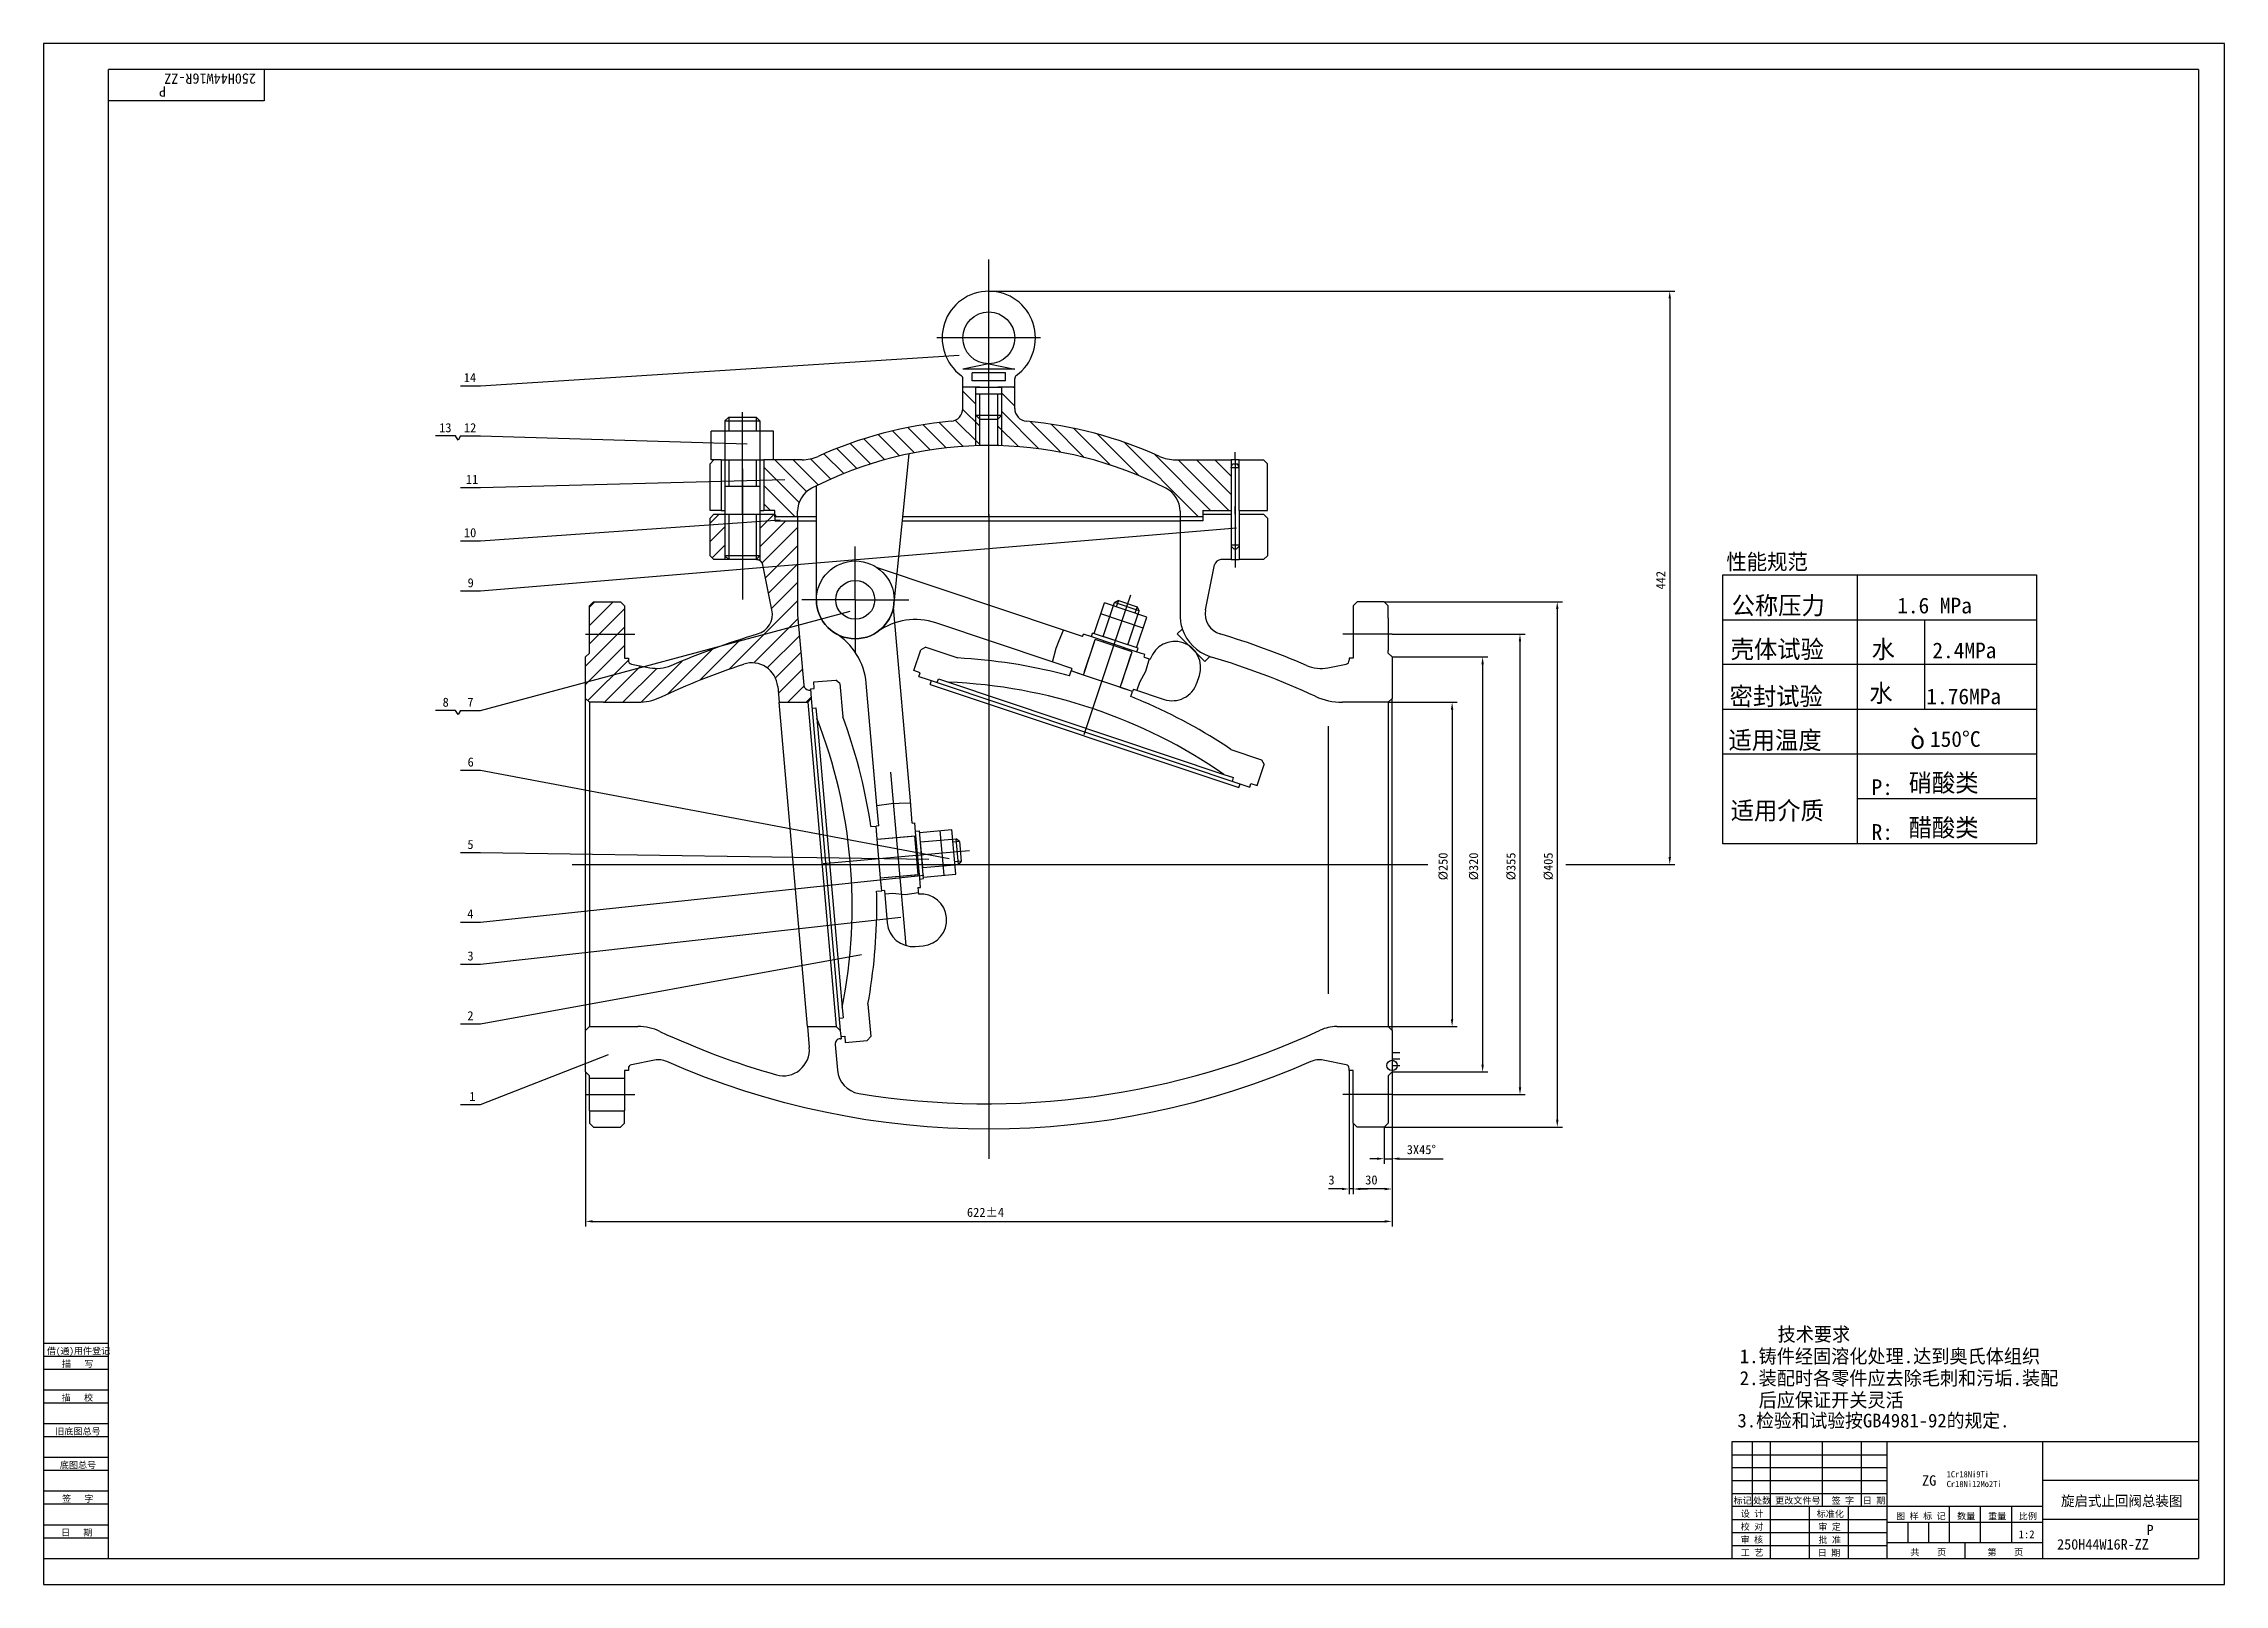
# Model space of a CAD drawing. Header units: metres. Extents: x 0 to 841, y 0 to 594.
import ezdxf

# ---------------------------------------------------------------- set-up
doc = ezdxf.new("R2010")
doc.units = ezdxf.units.M
for name, color, linetype in [('B', 3, 'Continuous'), ('C', 6, 'Continuous'), ('D', 1, 'Continuous'), ('FL', 5, 'Continuous'), ('T', 7, 'Continuous'), ('TL', 4, 'Continuous')]:
    doc.layers.add(name, color=color, linetype=linetype)

# ---------------------------------------------------------------- blocks, each defined once
blk = doc.blocks.new('TUKUN1')
at = {"layer": 'FL'}
for p, q in [((841, 594), (0, 594)), ((0, 594), (0, 0)), ((841, 0), (841, 594)), ((0, 83), (25, 83)), ((0, 75), (25, 75)), ((0, 70), (25, 70)), ((0, 62), (25, 62)), ((0, 57), (25, 57)), ((659, 30), (659, 55)), ((666, 10), (666, 55)), ((686, 30), (686, 55)), ((701, 30), (701, 55)), ((0, 49), (25, 49)), ((0, 44), (25, 44)), ((651, 50), (711, 50)), ((651, 45), (711, 45)), ((0, 36), (25, 36)), ((651, 40), (711, 40)), ((651, 35), (711, 35)), ((0, 31), (25, 31)), ((696, 10), (696, 30)), ((0, 23), (25, 23)), ((0, 18), (25, 18)), ((651, 25), (711, 25)), ((651, 20), (711, 20)), ((651, 15), (711, 15)), ((0, 0), (841, 0))]:
    blk.add_line(p, q, dxfattribs=at)
at = {"layer": 'TL'}
for p, q in [((831, 584), (25, 584)), ((25, 10), (25, 584)), ((85, 584), (85, 572)), ((831, 584), (831, 10)), ((85, 572), (25, 572)), ((0, 93), (25, 93)), ((0, 88), (25, 88)), ((831, 55), (651, 55)), ((651, 55), (651, 10)), ((711, 10), (711, 55)), ((771, 10), (771, 55)), ((831, 40), (771, 40)), ((771, 30), (651, 30)), ((681, 10), (681, 30)), ((735, 16), (735, 30)), ((747, 16), (747, 30)), ((759, 16), (759, 30)), ((711, 24), (771, 24)), ((719, 16), (719, 24)), ((727, 16), (727, 24)), ((831, 25), (771, 25)), ((0, 10), (831, 10)), ((771, 16), (711, 16)), ((741, 10), (741, 16))]:
    blk.add_line(p, q, dxfattribs=at)
at = {"layer": 'T'}
for s, p in [('借(通)用件登记', (1.26, 88.76)), ('描   写', (7.09, 83.76)), ('描   校', (6.98, 70.76)), ('旧底图总号', (4.52, 57.76)), ('底图总号', (6.25, 44.76)), ('签   字', (7.1, 31.76)), ('标记', (651.71, 31.07)), ('处数', (659.22, 31.07)), ('更改文件号', (667.75, 31.07)), ('签 字', (689.53, 31.07)), ('日 期', (701.57, 31.07)), ('设 计', (654.5, 25.99)), ('标准化', (683.77, 25.93)), ('图 样 标 记', (714.4, 25.04)), ('数量', (737.92, 25.04)), ('重量', (749.88, 25.04)), ('比例', (761.7, 25.04)), ('日   期', (6.72, 18.76)), ('校 对', (654.48, 20.99)), ('审 核', (654.41, 15.99)), ('批 准', (684.46, 15.93)), ('审 定', (684.39, 20.93)), ('工 艺', (654.52, 10.99)), ('日 期', (684.18, 10.93)), ('共    页', (719.91, 11.13)), ('第    页', (749.62, 11.13))]:
    blk.add_text(s, height=2.5, dxfattribs=at).set_placement(p)

msp = doc.modelspace()

# ---------------------------------------------------------------- linework, layer by layer
for p, q in [((354.5, 460.05), (359.5, 455.05)), ((369.5, 459.2), (374.5, 454.2)), ((374.21, 461.56), (374.5, 461.27)), ((333.23, 445.97), (341.86, 437.34)), ((339.22, 447.05), (348.11, 438.16)), ((345.42, 447.92), (354.61, 438.73)), ((351.58, 448.83), (361, 439.41)), ((354.49, 453), (361, 446.48)), ((368, 446.55), (375.93, 438.62)), ((369.5, 452.12), (383.82, 437.81)), ((380.43, 448.26), (392.22, 436.47)), ((388.52, 447.24), (401.29, 434.48)), ((305.9, 437.94), (313.66, 430.18)), ((311.05, 439.86), (318.94, 431.97)), ((316.35, 441.64), (324.39, 433.59)), ((321.8, 443.25), (330.02, 435.04)), ((327.43, 444.7), (335.83, 436.29)), ((368, 439.48), (368.48, 439)), ((397.15, 445.69), (411.25, 431.59)), ((406.45, 443.46), (422.53, 427.38)), ((416.67, 440.31), (445.42, 411.56)), ((277.75, 430.74), (291.36, 417.13)), ((282, 433.56), (294.26, 421.3)), ((289.07, 433.56), (298.75, 423.88)), ((295.78, 433.92), (303.57, 426.13)), ((300.9, 435.87), (308.54, 428.23)), ((428.24, 435.81), (449.99, 414.06)), ((437.57, 433.56), (457.07, 414.06)), ((444.64, 433.56), (458, 420.19)), ((451.71, 433.56), (458, 427.26)), ((277.75, 423.67), (289.86, 411.56)), ((257, 409.08), (260.48, 412.56)), ((276.25, 407.11), (281.69, 412.56)), ((277.75, 416.59), (280.29, 414.06)), ((282, 412.34), (282.79, 411.56)), ((257, 402.01), (262.75, 407.76)), ((276.25, 400.04), (286.26, 410.06)), ((277.1, 393.83), (290.75, 407.47)), ((438.25, 411.66), (438.35, 411.56)), ((257.81, 395.75), (262.75, 400.69)), ((278.4, 388.05), (290.75, 400.4)), ((264.19, 395.06), (264.25, 395.11)), ((279.58, 382.16), (290.75, 393.33)), ((210.5, 369.65), (219.66, 378.81)), ((210.5, 376.72), (212.59, 378.81)), ((264.44, 352.88), (290.75, 379.19)), ((280.76, 376.27), (290.75, 386.26)), ((210.5, 362.58), (224, 376.08)), ((273.89, 355.26), (290.89, 372.25)), ((209, 354.01), (224, 369.01)), ((209, 346.94), (224, 361.94)), ((253.1, 348.61), (268.92, 364.43)), ((279.05, 353.34), (291.45, 365.75)), ((209.85, 340.71), (225.5, 356.36)), ((216.26, 340.06), (230.3, 354.1)), ((230.44, 340.09), (246.55, 356.2)), ((240.78, 343.36), (258.12, 360.7)), ((282.22, 349.45), (292.02, 359.25)), ((223.34, 340.06), (236.42, 353.14)), ((283.32, 343.48), (292.59, 352.75)), ((286.97, 340.06), (293.19, 346.27)), ((294.05, 340.06), (296, 342.01))]:
    msp.add_line(p, q)
at = {"layer": 'B'}
for p, q in [((392.53, 368.14), (321.52, 391.9)), ((408.57, 365.41), (412.95, 378.5)), ((414.47, 379.26), (412.95, 378.5)), ((422.43, 375.33), (412.95, 378.5)), ((414.47, 379.26), (413.68, 376.89)), ((414.47, 379.26), (421.68, 376.84)), ((417.72, 376.99), (419.22, 381.47)), ((388.92, 355.64), (344.08, 370.65)), ((401.22, 327.68), (417.72, 376.99)), ((405.11, 366.57), (409.08, 378.42)), ((424.06, 368.67), (407.65, 374.16)), ((425.48, 372.93), (409.08, 378.42)), ((418.06, 362.24), (422.43, 375.33)), ((421.68, 376.84), (420.88, 374.47)), ((421.52, 361.08), (425.48, 372.93)), ((421.68, 376.84), (422.43, 375.33)), ((400.67, 365.42), (392.53, 368.14)), ((400.67, 365.42), (400.98, 366.37)), ((400.97, 350.56), (405.57, 364.31)), ((404.3, 365.26), (400.98, 366.37)), ((401.44, 351.98), (405.25, 363.36)), ((404.07, 365.34), (404.54, 366.76)), ((421.37, 359.55), (404.3, 365.26)), ((422.09, 360.89), (404.54, 366.76)), ((419.79, 359.55), (405.57, 364.31)), ((418.06, 362.24), (408.57, 365.41)), ((408.95, 363.7), (408.79, 363.23)), ((335.64, 352.27), (338.33, 360.32)), ((340.23, 361.26), (338.33, 360.32)), ((340.23, 361.26), (352.5, 357.16)), ((396.54, 353.09), (388.92, 355.64)), ((415.19, 345.8), (419.79, 359.55)), ((415.67, 347.22), (419.47, 358.6)), ((416.73, 361.1), (416.57, 360.63)), ((424.69, 358.44), (421.37, 359.55)), ((421.61, 359.47), (422.09, 360.89)), ((424.38, 357.49), (424.69, 358.44)), ((424.38, 357.49), (426.75, 356.7)), ((338.01, 351.47), (335.64, 352.27)), ((337.53, 350.04), (338.01, 351.47)), ((337.53, 350.04), (341.09, 348.85)), ((341.09, 348.85), (465.13, 307.35)), ((341.91, 346.99), (342.39, 348.42)), ((341.91, 346.99), (460.91, 307.18)), ((344.64, 347.66), (345.11, 349.09)), ((345.11, 349.09), (348.91, 347.82)), ((348.91, 347.82), (455.12, 312.28)), ((395.59, 350.25), (396.22, 352.14)), ((396.54, 353.09), (396.22, 352.14)), ((400.97, 350.56), (396.22, 352.14)), ((399.54, 351.03), (396.22, 352.14)), ((416.61, 345.32), (399.54, 351.03)), ((419.93, 344.21), (415.19, 345.8)), ((419.93, 344.21), (416.61, 345.32)), ((420.25, 345.16), (419.93, 344.21)), ((420.25, 345.16), (432.1, 341.19)), ((444.76, 347.5), (445.71, 350.35)), ((419.3, 342.32), (419.93, 344.21)), ((457.87, 321.9), (469.73, 317.94)), ((455.12, 312.28), (458.91, 311.01)), ((467.97, 307.98), (470.67, 316.04)), ((469.73, 317.94), (470.67, 316.04)), ((458.44, 309.59), (458.91, 311.01)), ((460.91, 307.18), (461.38, 308.6)), ((465.13, 307.35), (465.6, 308.77)), ((465.6, 308.77), (467.97, 307.98))]:
    msp.add_line(p, q, dxfattribs=at)
for points in [[(389.06, 355.6), (390.47, 360.93), (391.58, 363.85), (393.29, 367.89)], [(426.3, 356.85), (424.9, 351.89), (422.62, 347.7), (421.64, 344.7)]]:
    msp.add_lwpolyline(points, dxfattribs=at)
for centre, radius, start, end in [((336.15, 346.94), 25, 71.5, 125.36), ((436.23, 353.52), 10, 341.5, 161.5), ((455.25, 373.79), 17, 198.6, 250.96), ((341.09, 147.97), 209.5, 75.47, 86.88), ((341.09, 147.97), 200, 55.24, 87.76), ((341.09, 147.97), 209.5, 74.92, 75.47), ((435.28, 350.68), 10, 251.5, 341.5), ((341.09, 147.97), 209.5, 66.64, 68.08), ((341.09, 147.97), 209.5, 56.12, 66.64)]:
    msp.add_arc(centre, radius, start, end, dxfattribs=at)
at = {"layer": 'C'}
for p, q in [((364.5, 412.56), (364.5, 510.8)), ((384.5, 480.56), (344.5, 480.56)), ((364.5, 411.56), (364.5, 464.06)), ((269.5, 430.06), (269.5, 451.9)), ((269.5, 414.06), (269.5, 437.43)), ((269.5, 430.06), (269.5, 379.67)), ((459.5, 433.56), (459.5, 436.56)), ((459.5, 433.56), (459.5, 393.54)), ((459.5, 433.56), (459.5, 412.6)), ((269.5, 412.56), (269.5, 415.56)), ((269.5, 414.06), (269.5, 411.06)), ((269.5, 412.56), (269.5, 395.06)), ((364.5, 412.56), (364.5, 277.56)), ((459.5, 412.56), (459.5, 415.56)), ((459.5, 412.56), (459.5, 395.06)), ((364.5, 411.56), (364.5, 410.06)), ((313, 379.56), (313, 400.16)), ((269.5, 395.06), (269.5, 392.06)), ((459.5, 395.06), (459.5, 392.06)), ((313, 379.56), (292.39, 379.56)), ((313, 379.56), (333.61, 379.56)), ((313, 379.56), (313, 358.95)), ((209, 366.31), (227.99, 366.31)), ((520, 366.31), (501.01, 366.31)), ((332.6, 246.27), (326.76, 313.08)), ((203.84, 277.56), (524.26, 277.56)), ((300.6, 277.97), (352.4, 282.5)), ((352.4, 282.5), (357.11, 282.91)), ((364.5, 277.56), (364.5, 164.04)), ((520, 205.06), (523, 205.06)), ((520, 202.56), (523, 202.56)), ((520, 200.06), (523, 200.06)), ((209, 188.81), (227.99, 188.81)), ((520, 188.81), (501.01, 188.81))]:
    msp.add_line(p, q, dxfattribs=at)
at = {"layer": 'D'}
for p, q in [((364.5, 498.56), (629.11, 498.56)), ((627.11, 495.76), (627.11, 280.36)), ((168.44, 462.09), (353.02, 473.91)), ((160.74, 462.09), (168.44, 462.09)), ((158.89, 442.78), (151.19, 442.78)), ((159.82, 441.18), (158.89, 442.78)), ((160.74, 442.78), (159.82, 441.18)), ((160.74, 442.78), (168.44, 442.78)), ((168.44, 442.78), (271.35, 439.68)), ((160.74, 422.86), (168.44, 422.86)), ((168.44, 422.86), (285.9, 425.98)), ((168.44, 402.32), (283.99, 410.4)), ((168.44, 383.01), (460.07, 407.3)), ((160.74, 402.32), (168.44, 402.32)), ((160.74, 383.01), (168.44, 383.01)), ((517, 378.81), (585.73, 378.81)), ((168.44, 336.95), (311.02, 375.2)), ((583.73, 376.01), (583.73, 179.11)), ((647.62, 371.92), (768.58, 371.92)), ((725.38, 371.92), (725.38, 337.36)), ((520, 366.31), (571.35, 366.31)), ((569.35, 363.51), (569.35, 191.61)), ((520, 357.56), (556.94, 357.56)), ((554.94, 354.76), (554.94, 200.36)), ((768.58, 354.64), (647.62, 354.64)), ((158.89, 336.95), (151.19, 336.95)), ((159.82, 335.35), (158.89, 336.95)), ((160.74, 336.95), (159.82, 335.35)), ((160.74, 336.95), (168.44, 336.95)), ((518.5, 340.06), (545.17, 340.06)), ((543.17, 337.26), (543.17, 217.86)), ((647.62, 337.36), (768.58, 337.36)), ((768.58, 320.08), (647.62, 320.08)), ((160.74, 313.89), (168.44, 313.89)), ((168.44, 313.89), (349.22, 279.88)), ((768.58, 302.8), (699.46, 302.8)), ((160.74, 282.11), (168.44, 282.11)), ((168.44, 282.11), (341.39, 279.62)), ((524.26, 277.56), (533.87, 277.56)), ((587.02, 277.56), (629.11, 277.56)), ((168.44, 255.33), (339.49, 273.41)), ((160.74, 255.33), (168.44, 255.33)), ((168.44, 239.14), (330.63, 257.2)), ((160.74, 239.14), (168.44, 239.14)), ((168.44, 216.1), (315.41, 242.88)), ((160.74, 216.1), (168.44, 216.1)), ((518.5, 215.06), (545.17, 215.06)), ((168.44, 184.96), (217.86, 204.26)), ((209, 197.56), (209, 137.94)), ((503.5, 198.06), (503.5, 150.43)), ((520, 197.56), (556.94, 197.56)), ((520, 197.56), (520, 162.11)), ((520, 188.81), (571.35, 188.81)), ((160.74, 184.96), (168.44, 184.96)), ((505, 177.81), (505, 150.43)), ((505, 177.81), (505, 150.43)), ((517, 176.31), (585.73, 176.31)), ((517, 176.31), (517, 162.11)), ((514.2, 164.11), (511.4, 164.11)), ((517, 164.11), (520, 164.11)), ((520, 162.11), (520, 150.43)), ((522.8, 164.11), (525.6, 164.11)), ((525.6, 164.11), (539.69, 164.11)), ((497.9, 152.43), (495.48, 152.43)), ((500.7, 152.43), (497.9, 152.43)), ((505, 152.43), (503.5, 152.43)), ((517.2, 152.43), (507.8, 152.43)), ((507.8, 152.43), (510.6, 152.43)), ((520, 150.43), (520, 137.94)), ((211.8, 139.94), (517.2, 139.94))]:
    msp.add_line(p, q, dxfattribs=at)
for points in [[(768.58, 389.2), (768.58, 285.52), (647.62, 285.52), (647.62, 389.2)], [(647.62, 389.2), (768.58, 389.2)], [(699.46, 285.52), (699.46, 389.2)]]:
    msp.add_lwpolyline(points, dxfattribs=at)
for points in [[(626.64, 495.76), (627.58, 495.76), (627.11, 498.56)], [(583.27, 376.01), (584.2, 376.01), (583.73, 378.81)], [(568.88, 363.51), (569.82, 363.51), (569.35, 366.31)], [(554.47, 354.76), (555.4, 354.76), (554.94, 357.56)], [(542.71, 337.26), (543.64, 337.26), (543.17, 340.06)], [(626.64, 280.36), (627.58, 280.36), (627.11, 277.56)], [(542.71, 217.86), (543.64, 217.86), (543.17, 215.06)], [(554.47, 200.36), (555.4, 200.36), (554.94, 197.56)], [(568.88, 191.61), (569.82, 191.61), (569.35, 188.81)], [(583.27, 179.11), (584.2, 179.11), (583.73, 176.31)], [(514.2, 164.58), (514.2, 163.64), (517, 164.11)], [(522.8, 164.58), (522.8, 163.64), (520, 164.11)], [(500.7, 152.9), (500.7, 151.97), (503.5, 152.43)], [(507.8, 152.9), (507.8, 151.97), (505, 152.43)], [(507.8, 152.9), (507.8, 151.97), (505, 152.43)], [(517.2, 152.9), (517.2, 151.97), (520, 152.43)], [(211.8, 140.41), (211.8, 139.48), (209, 139.94)], [(517.2, 140.41), (517.2, 139.48), (520, 139.94)]]:
    msp.add_solid(points, dxfattribs=at)
at = {"layer": 'FL'}
for p, q in [((361, 449.22), (361, 459.04)), ((368, 449.22), (368, 459.04)), ((264.25, 450.03), (264.25, 444.56)), ((274.75, 450.03), (274.75, 444.56)), ((359.5, 438.97), (359.5, 450.72)), ((369.5, 438.97), (369.5, 450.72)), ((264.25, 433.56), (264.25, 423.38)), ((274.75, 433.56), (274.75, 423.38)), ((264.25, 412.56), (264.25, 395.06)), ((274.75, 412.56), (274.75, 395.06)), ((353.19, 286.38), (350.69, 286.17)), ((353.85, 278.81), (351.36, 278.59))]:
    msp.add_line(p, q, dxfattribs=at)
for points in [[(321.36, 300.25), (326.81, 301.09), (329.93, 301.23), (334.32, 301.27)], [(337.35, 266.6), (332.25, 265.9), (327.5, 266.33), (324.35, 266.03)]]:
    msp.add_lwpolyline(points, dxfattribs=at)
msp.add_circle((520, 200.06), 2, dxfattribs=at)
at = {"layer": 'TL'}
for p, q in [((364.5, 470.56), (354.5, 468.56)), ((374.5, 468.56), (354.5, 468.56)), ((354.5, 461.56), (354.5, 464.81)), ((370.9, 467.06), (358.1, 467.06)), ((358.1, 464.06), (358.1, 467.06)), ((370.9, 464.06), (358.1, 464.06)), ((364.5, 470.56), (374.5, 468.56)), ((370.9, 464.06), (370.9, 467.06)), ((374.5, 461.56), (374.5, 464.81)), ((354.5, 453.37), (354.5, 461.56)), ((359.5, 461.56), (354.5, 461.56)), ((354.5, 453.37), (354.5, 461.56)), ((361, 461.56), (354.5, 461.56)), ((359.5, 461.56), (369.5, 461.56)), ((359.5, 450.72), (359.5, 461.56)), ((359.5, 459.04), (369.5, 459.04)), ((361, 461.56), (368, 461.56)), ((374.5, 461.56), (368, 461.56)), ((374.5, 461.56), (369.5, 461.56)), ((369.5, 450.72), (369.5, 461.56)), ((374.5, 453.37), (374.5, 461.56)), ((374.5, 453.37), (374.5, 461.56)), ((262.75, 448.53), (264.25, 450.03)), ((262.75, 448.53), (262.75, 412.56)), ((262.75, 448.53), (276.25, 448.53)), ((264.25, 450.03), (274.75, 450.03)), ((274.75, 450.03), (276.25, 448.53)), ((276.25, 448.53), (276.25, 412.56)), ((359.5, 450.72), (369.5, 450.72)), ((361, 449.22), (359.5, 450.72)), ((361, 449.22), (368, 449.22)), ((361, 439.02), (361, 449.22)), ((368, 449.22), (369.5, 450.72)), ((368, 439.02), (368, 449.22)), ((281.5, 444.56), (257.5, 444.56)), ((257.5, 433.56), (257.5, 444.56)), ((281.5, 433.56), (281.5, 444.56)), ((257, 432.06), (258.5, 433.56)), ((257, 414.06), (257, 432.06)), ((261.25, 433.56), (257.5, 433.56)), ((261.25, 433.56), (261.25, 414.06)), ((261.25, 433.56), (277.75, 433.56)), ((261.25, 433.56), (261.25, 414.06)), ((261.25, 433.56), (277.75, 433.56)), ((277.75, 433.56), (277.75, 414.06)), ((292.5, 433.56), (277.75, 433.56)), ((277.75, 433.56), (277.75, 414.06)), ((333.63, 435.85), (328, 379.56)), ((436.51, 433.56), (458, 433.56)), ((461, 433.56), (458, 433.56)), ((458, 433.56), (458, 414.06)), ((461, 433.56), (458, 433.56)), ((458, 433.56), (458, 414.06)), ((458, 430.56), (458.53, 432.06)), ((458, 430.56), (461, 430.56)), ((458.53, 432.06), (460.47, 432.06)), ((461, 430.56), (460.47, 432.06)), ((461, 414.06), (461, 433.56)), ((461, 433.56), (470.5, 433.56)), ((461, 414.06), (461, 433.56)), ((472, 432.06), (470.5, 433.56)), ((472, 414.06), (472, 432.06)), ((262.75, 423.38), (276.25, 423.38)), ((298, 410.06), (298, 423.51)), ((261.25, 414.06), (257, 414.06)), ((261.25, 414.06), (262.75, 414.06)), ((261.25, 414.06), (262.75, 414.06)), ((262.75, 412.56), (262.75, 395.06)), ((262.75, 412.56), (276.25, 412.56)), ((264.25, 412.56), (274.75, 412.56)), ((276.25, 414.06), (277.75, 414.06)), ((276.25, 414.06), (277.75, 414.06)), ((276.25, 412.56), (276.25, 394.69)), ((282, 414.06), (277.75, 414.06)), ((282, 411.56), (282, 414.06)), ((290.75, 411.56), (290.75, 413.7)), ((438.25, 413.7), (438.25, 411.56)), ((447, 414.06), (447, 411.56)), ((447, 414.06), (458, 414.06)), ((447, 412.56), (458, 412.56)), ((447, 412.56), (447, 410.06)), ((458, 414.06), (458, 412.56)), ((458, 412.56), (458, 395.06)), ((458, 412.56), (458, 395.06)), ((461, 414.06), (461, 412.56)), ((461, 414.06), (472, 414.06)), ((461, 412.56), (461, 395.06)), ((461, 412.56), (470.5, 412.56)), ((461, 412.56), (461, 395.06)), ((470.5, 412.56), (472, 411.06)), ((290.75, 411.56), (282, 411.56)), ((290.75, 411.56), (290.75, 410.06)), ((298, 411.56), (290.75, 411.56)), ((290.75, 410.06), (298, 410.06)), ((298, 379.56), (298, 410.06)), ((331.05, 410.06), (438.25, 410.06)), ((438.25, 411.56), (331.2, 411.56)), ((438.25, 411.56), (438.25, 410.06)), ((447, 411.56), (438.25, 411.56)), ((438.25, 410.06), (438.25, 373.79)), ((447, 410.06), (438.25, 410.06)), ((472, 411.06), (472, 396.56)), ((276.25, 396.56), (262.75, 396.56)), ((264.25, 395.06), (262.75, 396.56)), ((274.75, 395.06), (276.25, 396.56)), ((458, 400.77), (461, 400.77)), ((459, 399.27), (458, 400.27)), ((459, 399.27), (460, 399.27)), ((460, 399.27), (461, 400.27)), ((472, 396.56), (470.5, 395.06)), ((274.75, 395.06), (274.95, 395.06)), ((448.12, 375.67), (451.6, 393.05)), ((458, 395.06), (454.05, 395.06)), ((458, 395.06), (461, 395.06)), ((458, 395.06), (461, 395.06)), ((470.5, 395.06), (461, 395.06)), ((506.5, 378.81), (505, 377.31)), ((517, 378.81), (506.5, 378.81)), ((518.5, 377.31), (517, 378.81)), ((290.75, 373.79), (293.13, 346.63)), ((334.25, 302.07), (327.72, 376.67)), ((505, 377.31), (505, 372.56)), ((505, 372.56), (505, 360.06)), ((518.5, 372.56), (518.5, 377.31)), ((518.5, 372.56), (518.5, 360.06)), ((437.2, 366.43), (439.14, 368.37)), ((442.5, 361.12), (437.2, 366.43)), ((442.5, 361.12), (447.8, 355.82)), ((447.8, 355.82), (449.7, 357.72)), ((495.28, 353.41), (502.29, 354.82)), ((505, 357.06), (503.5, 357.06)), ((503.5, 357.06), (503.5, 356.29)), ((505, 360.06), (505, 357.06)), ((518.5, 359.06), (518.5, 360.06)), ((520, 357.56), (518.5, 359.06)), ((520, 357.56), (520, 341.56)), ((283.09, 346.16), (283.62, 340.06)), ((295.71, 345.29), (297.22, 345.42)), ((295.71, 345.29), (296.04, 341.55)), ((297, 347.91), (305.46, 348.65)), ((297.22, 345.42), (297, 347.91)), ((307.08, 347.29), (305.46, 348.65)), ((307.08, 347.29), (308.21, 334.4)), ((321.34, 300.4), (317.22, 347.5)), ((209, 213.56), (209, 341.56)), ((210.5, 340.06), (210.5, 215.06)), ((215.86, 340.06), (229.22, 340.06)), ((294.56, 215.06), (283.62, 340.06)), ((283.62, 340.06), (294.67, 340.06)), ((296.04, 341.55), (294.67, 340.06)), ((294.67, 340.06), (305.6, 215.06)), ((295.12, 344.8), (295.76, 344.8)), ((296.04, 341.55), (307.24, 213.56)), ((296.37, 337.83), (297.86, 337.96)), ((297.86, 337.96), (298.21, 333.97)), ((518.5, 340.06), (500.88, 340.06)), ((518.5, 340.06), (520, 341.56)), ((518.5, 340.06), (518.5, 215.06)), ((520, 213.56), (520, 341.56)), ((298.21, 333.97), (307.97, 222.4)), ((495.39, 330.9), (495.39, 227.72)), ((322.04, 292.39), (321.34, 300.4)), ((334.99, 293.52), (334.25, 302.07)), ((319.06, 292.13), (321.05, 292.3)), ((322.04, 292.39), (321.05, 292.3)), ((321.35, 288.82), (321.05, 292.3)), ((321.48, 287.32), (321.05, 292.3)), ((322.92, 270.89), (321.35, 288.82)), ((321.48, 287.32), (335.93, 288.59)), ((322.98, 287.45), (334.93, 288.5)), ((334.99, 293.52), (335.99, 293.61)), ((337.24, 273.64), (335.93, 288.59)), ((336.3, 290.13), (335.99, 293.61)), ((336.27, 290.37), (337.77, 290.51)), ((337.86, 272.19), (336.3, 290.13)), ((339.38, 272.08), (337.77, 290.51)), ((337.82, 289.91), (350.27, 291)), ((338.14, 286.27), (351.89, 287.47)), ((339.01, 276.31), (338.14, 286.27)), ((347.3, 273.37), (345.79, 290.6)), ((351.78, 273.76), (350.27, 291)), ((352.76, 277.51), (351.89, 287.47)), ((353.19, 286.38), (351.89, 287.47)), ((353.19, 286.38), (353.85, 278.81)), ((336.72, 285.24), (336.22, 285.2)), ((353.85, 278.81), (352.76, 277.51)), ((322.79, 272.38), (337.24, 273.64)), ((323.23, 267.4), (322.79, 272.38)), ((323.23, 267.4), (322.92, 270.89)), ((324.28, 272.51), (336.24, 273.56)), ((337.44, 277.08), (336.94, 277.03)), ((338.17, 268.71), (337.86, 272.19)), ((337.89, 271.94), (339.38, 272.08)), ((339.01, 276.31), (352.76, 277.51)), ((339.33, 272.67), (351.78, 273.76)), ((321.24, 267.23), (323.23, 267.4)), ((324.22, 267.49), (323.23, 267.4)), ((324.22, 267.49), (325.31, 255.03)), ((337.17, 268.62), (338.17, 268.71)), ((337.17, 268.62), (337.39, 266.13)), ((336.15, 245.94), (339.13, 246.21)), ((307.97, 222.4), (308.32, 218.41)), ((317.89, 223.71), (318.98, 211.26)), ((215.86, 215.06), (229.22, 215.06)), ((294.56, 215.06), (295.27, 206.95)), ((294.56, 215.06), (305.61, 215.06)), ((307.24, 213.56), (305.61, 215.06)), ((306.83, 218.28), (308.32, 218.41)), ((307.24, 213.56), (307.52, 210.31)), ((307.24, 210.31), (307.52, 210.31)), ((307.44, 211.25), (308.93, 211.38)), ((308.93, 211.38), (309.15, 208.89)), ((318.98, 211.26), (317.62, 209.63)), ((305.24, 208.14), (306.11, 198.26)), ((309.15, 208.89), (317.62, 209.63)), ((210.5, 182.56), (210.5, 195.06)), ((224, 195.06), (224, 182.56)), ((210.5, 182.56), (224, 182.56)), ((210.5, 182.56), (210.5, 177.81)), ((212, 176.31), (210.5, 177.81)), ((222.5, 176.31), (224, 177.81)), ((224, 177.81), (224, 182.56)), ((212, 176.31), (222.5, 176.31))]:
    msp.add_line(p, q, dxfattribs=at)
for points in [[(368, 439.02, 0.01), (361, 439.02, 0.01)], [(274.75, 412.56), (282, 412.56), (282, 410.06), (290.75, 410.06), (290.75, 373.79, -0.33)], [(215.86, 340.06), (210.5, 340.06), (209, 341.56), (209, 357.56), (210.5, 359.06), (210.5, 360.06), (210.5, 372.56), (210.5, 377.31), (212, 378.81), (222.5, 378.81), (224, 377.31), (224, 372.56), (224, 360.06), (224, 357.06), (225.5, 357.06), (225.5, 356.29, 0.36), (226.71, 354.82), (233.72, 353.41, 0.15), (242.01, 354.28, -0.03), (275.34, 366.44, 0.39), (280.88, 375.67), (277.4, 393.05, 0.36), (274.95, 395.06)], [(276.25, 394.69, 0.14), (274.95, 395.06), (262.75, 395.06)], [(237.68, 341.93, -0.03), (269.98, 354.78, -0.02)], [(498.66, 215.06), (518.5, 215.06), (520, 213.56), (520, 197.56), (518.5, 196.06), (518.5, 177.81), (517, 176.31), (506.5, 176.31), (505, 177.81), (505, 198.06), (503.5, 198.06), (503.5, 198.83, 0.36), (502.29, 200.3), (493.44, 202.07, 0.15), (488.66, 201.55, -0.21), (240.34, 201.55, 0.15), (235.56, 202.07), (226.71, 200.3, 0.36), (225.5, 198.83), (225.5, 198.06), (224, 198.06), (224, 195.06), (210.5, 195.06), (210.5, 196.06), (209, 197.56), (209, 213.56), (210.5, 215.06), (229.22, 215.06, -0.11)], [(237.68, 213.18, 0.04), (282.58, 196.46, 0.02)], [(314.4, 189.27, 0.15), (492.28, 213.63, 0.46)]]:
    msp.add_lwpolyline(points, format="xyb", dxfattribs=at)
for points in [[(264.25, 395.06), (258.5, 395.06), (257, 396.56), (257, 411.06), (258.5, 412.56), (264.25, 412.56)], [(274.75, 395.06), (264.25, 395.06)]]:
    msp.add_lwpolyline(points, dxfattribs=at)
for centre, radius in [((364.5, 480.56), 10), ((313, 379.56), 15), ((313, 379.56), 7.5), ((313, 379.56), 7.5)]:
    msp.add_circle(centre, radius, dxfattribs=at)
for centre, radius, start, end in [((364.5, 480.56), 18, 306.14, 233.86), ((353, 464.81), 1.5, 0, 53.86), ((376, 464.81), 1.5, 126.14, 180), ((364.5, 289.06), 160, 95.22, 114.3), ((349.5, 453.37), 5, 275.22, 0), ((349.5, 453.37), 5, 275.22, 0), ((379.5, 453.37), 5, 180, 264.78), ((379.5, 453.37), 5, 180, 264.78), ((364.5, 289.06), 160, 65.7, 84.78), ((364.5, 289.06), 150, 91.34, 117.09), ((364.5, 289.06), 150, 62.91, 88.66), ((292.5, 448.56), 15, 270, 294.3), ((436.51, 448.56), 15, 245.7, 270), ((300.75, 413.7), 10, 117.09, 180), ((428.25, 413.7), 10, 0, 62.91), ((454.05, 392.56), 2.5, 90, 168.69), ((313, 379.56), 15, 180, 0), ((455.25, 373.79), 17, 180, 198.6), ((455.97, 374.1), 8, 168.69, 253.26), ((292.32, 345.32), 25, 5, 58.86), ((364.5, 70.06), 309.5, 66.69, 73.26), ((273.13, 345.29), 10, 5, 108.37), ((455.25, 373.79), 17, 250.96, 253.36), ((364.5, 70.06), 300, 65.19, 73.36), ((492.54, 367.14), 14, 246.69, 281.31), ((502, 356.29), 1.5, 281.31, 0), ((295.12, 346.8), 2, 185, 270), ((229.22, 360.06), 20, 270, 295.01), ((500.88, 365.06), 25, 245.19, 270), ((111.82, 261.45), 200, 348.74, 21.26), ((111.82, 261.45), 209.5, 8.97, 20.38), ((111.82, 261.45), 209.5, 8.42, 8.97), ((111.82, 261.45), 209.5, 349.62, 0.14), ((111.82, 261.45), 209.5, 0.14, 1.58), ((338.26, 256.17), 10, 275, 95), ((335.27, 255.91), 10, 185, 275), ((229.22, 195.06), 20, 64.99, 90), ((307.24, 208.31), 2, 90, 185), ((498.66, 200.06), 15, 90, 115.21), ((285.31, 206.08), 10, 254.15, 5), ((316.07, 199.13), 10, 185, 260.39)]:
    msp.add_arc(centre, radius, start, end, dxfattribs=at)

# ---------------------------------------------------------------- block references
at = {"layer": 'D'}
msp.add_blockref('TUKUN1', (0, 0), dxfattribs=at)

# ---------------------------------------------------------------- texts
for s, height, rotation, p in [('250H44W16R-ZZ', 4, 180, (81.89, 582.47)), ('P', 4, 180, (47.22, 577.54)), ('442', 3.5, 90, (625.36, 383.56)), ('%%C250', 3.5, 90, (541.42, 271.47)), ('%%C320', 3.5, 90, (553.19, 271.47)), ('%%C355', 3.5, 90, (567.6, 271.47)), ('%%C405', 3.5, 90, (581.98, 271.47))]:
    msp.add_text(s, height=height, rotation=rotation, dxfattribs=at).set_placement(p)
for s, height, p in [('14', 3.5, (162.01, 463.49)), ('13', 3.5, (152.54, 444.18)), ('12', 3.5, (162.09, 444.18)), ('11', 3.5, (162.84, 424.26)), ('10', 3.5, (162.09, 403.72)), ('性能规范', 6.05, (648.92, 391.23)), ('9', 3.5, (163.51, 384.41)), ('公称压力', 6.91, (650.97, 373.94)), ('1.6 MPa', 6.05, (714.82, 374.35)), ('壳体试验', 6.91, (650.6, 357.05)), ('水', 6.91, (704.95, 357.05)), ('2.4MPa', 6.05, (728.39, 357.05)), ('密封试验', 6.91, (650.18, 338.92)), ('水', 6.91, (704.11, 340.17)), ('1.76MPa', 6.05, (726.08, 339.32)), ('8', 3.5, (153.88, 338.35)), ('7', 3.5, (163.42, 338.35)), ('适用温度', 6.91, (649.76, 322.03)), ('%%242', 7, (719.82, 322.1)), ('150%%dC', 6.05, (727.45, 322.88)), ('6', 3.5, (163.51, 315.29)), ('硝酸类', 6.91, (719.25, 305.59)), ('适用介质', 6.91, (650.6, 294.87)), ('P:', 6.05, (704.95, 304.33)), ('醋酸类', 6.91, (719.25, 288.29)), ('5', 3.5, (163.42, 283.51)), ('R:', 6.05, (704.95, 287.04)), ('4', 3.5, (163.34, 256.73)), ('3', 3.5, (163.42, 240.54)), ('2', 3.5, (163.42, 217.5)), ('1', 3.5, (164.17, 186.36)), ('3X45%%D', 3.5, (525.69, 165.86)), ('3', 3.5, (495.48, 154.18)), ('30', 3.5, (509.67, 154.18)), ('622%%P4', 3.5, (356.08, 141.69)), ('    技术要求', 5.38, (654.06, 93.72)), ('1.铸件经固溶化处理.达到奥氏体组织', 5.38, (654.06, 85.27)), ('2.装配时各零件应去除毛刺和污垢.装配', 5.38, (654.06, 76.83)), ('  后应保证开关灵活', 5.38, (654.06, 68.38)), ('3.检验和试验按GB4981-92的规定.', 5.28, (653.22, 60.52)), ('ZG', 4, (724.43, 38.05)), ('1Cr18Ni9Ti', 2.4, (733.89, 41.25)), ('Cr18Ni12Mo2Ti', 2.4, (733.89, 37.49)), ('旋启式止回阀总装图', 4, (777.99, 30.17)), ('1:2', 3, (761.67, 17.81)), ('250H44W16R-ZZ', 4, (776.49, 13.44)), ('P', 4, (810.98, 18.97))]:
    msp.add_text(s, height=height, dxfattribs=at).set_placement(p)

doc.saveas('drawing.dxf')
